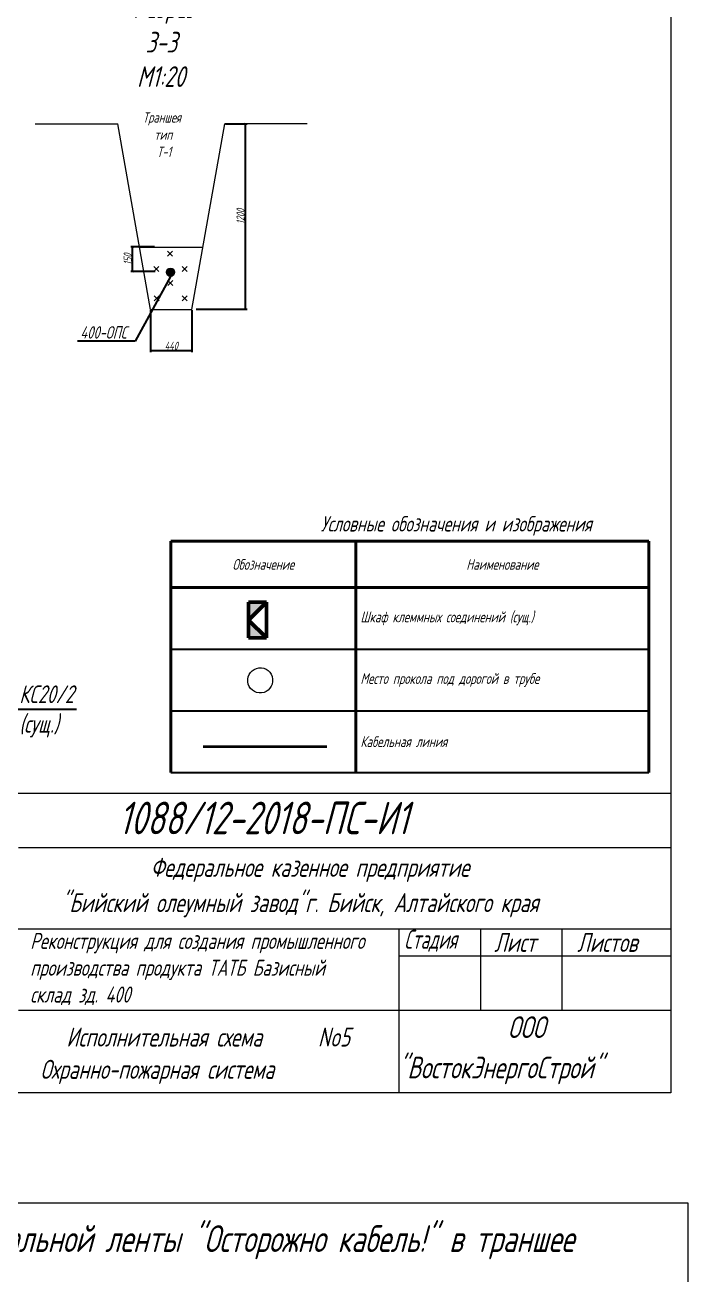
# Model space of a CAD drawing. Header units: millimetres. Extents: x 13096 to 18634, y -492 to 9335.
# Drawn here: x 17063 to 17557, y 2181 to 3114 of the extents above; entities that cross this region are included whole.
import ezdxf
from ezdxf import colors
from ezdxf.entities.mleader import LeaderData, LeaderLine
from ezdxf.enums import TextEntityAlignment as Align
from ezdxf.math import Vec2, Vec3

# ---------------------------------------------------------------- set-up
doc = ezdxf.new("R2010")
doc.units = ezdxf.units.MM
doc.layers.get('Defpoints').update_dxf_attribs({"color": 33})
for name, color, linetype, lineweight in [('ИИ_ОФОРМЛЕНИЕ_025', 7, 'Continuous', 25), ('Линия выноска', 137, 'Continuous', 20), ('Линия связи (Вновь)', 3, 'Continuous', 60), ('Размерная', 4, 'Continuous', 25), ('Рамка толстая', 7, 'Continuous', 60), ('Строительный', 251, 'Continuous', 13), ('ТаБлица', 253, 'Continuous', 25), ('текст', 7, 'Continuous', 25), ('Щиты пульты (Вновь)', 5, 'Continuous', 50), ('Элемент эл. схем', 7, 'Continuous', 35)]:
    doc.layers.add(name, color=color, linetype=linetype, lineweight=lineweight)
doc.styles.add('Simplex', font='simplex.shx', dxfattribs={"width": 0.7, "oblique": 15})
doc.styles.get("Standard").update_dxf_attribs({"font": 'arial.ttf'})
doc.dimstyles.new('Simplex', dxfattribs={"dimtxt": 2.5, "dimasz": 2.5, "dimexe": 1.25, "dimexo": 0.625, "dimtad": 1, "dimtxsty": 'Simplex', "dimcen": 2.5, "dimclrt": 2, "dimadec": 0, "dimazin": 0, "dimtfac": 1, "dimtmove": 0, "dimatfit": 3, "dimfxl": 1, "dimarcsym": 0})

# ---------------------------------------------------------------- blocks, each defined once
blk = doc.blocks.new('_None')
blk = doc.blocks.new('_ArchTick')
at = {"color": 0, "linetype": 'ByBlock', "const_width": 0.15}
blk.add_lwpolyline([(-0.5, -0.5), (0.5, 0.5)], dxfattribs=at)
blk = doc.blocks.new('*D137')
at = {"layer": 'Defpoints', "color": 0, "lineweight": 80, "transparency": 16777216}
for p in [(17211.46, 3040.39), (17226.86, 3040.39), (17189.58, 2901.92)]:
    blk.add_point(p, dxfattribs=at)
at = {"layer": 'Размерная', "color": 0, "lineweight": -2, "transparency": 16777216}
for p, q in [((17212.08, 3040.39), (17228.11, 3040.39)), ((17226.86, 2901.92), (17226.86, 3040.39)), ((17190.21, 2901.92), (17228.11, 2901.92))]:
    blk.add_line(p, q, dxfattribs=at)
at = {"layer": 'Размерная', "color": 0, "lineweight": -2, "transparency": 16777216, "xscale": 1.5, "yscale": 1.5, "zscale": 1.5}
for p, rotation in [((17226.86, 3040.39), 90), ((17226.86, 2901.92), 270)]:
    blk.add_blockref('_ArchTick', p, dxfattribs=dict(at, rotation=rotation))
at = {"layer": 'Размерная', "color": 2, "lineweight": 20, "transparency": 16777216, "insert": (17223.23, 2971.16), "char_height": 2, "attachment_point": 5, "rotation": 90, "style": 'Simplex'}
blk.add_mtext('{\\H3x;1200}', dxfattribs=at)
blk = doc.blocks.new('*D138')
at = {"layer": 'Defpoints', "color": 0, "lineweight": 80, "transparency": 16777216}
for p in [(17156.22, 2901.79), (17187.02, 2901.79), (17187.02, 2871.04)]:
    blk.add_point(p, dxfattribs=at)
at = {"layer": 'Размерная', "color": 0, "lineweight": -2, "transparency": 16777216}
for p, q in [((17156.22, 2901.16), (17156.22, 2869.79)), ((17187.02, 2901.16), (17187.02, 2869.79)), ((17156.22, 2871.04), (17187.02, 2871.04))]:
    blk.add_line(p, q, dxfattribs=at)
at = {"layer": 'Размерная', "color": 0, "lineweight": -2, "transparency": 16777216, "xscale": 1.5, "yscale": 1.5, "zscale": 1.5, "rotation": 180}
blk.add_blockref('_ArchTick', (17156.22, 2871.04), dxfattribs=at)
at = {"layer": 'Размерная', "color": 0, "lineweight": -2, "transparency": 16777216, "xscale": 1.5, "yscale": 1.5, "zscale": 1.5}
blk.add_blockref('_ArchTick', (17187.02, 2871.04), dxfattribs=at)
at = {"layer": 'Размерная', "color": 2, "lineweight": 20, "transparency": 16777216, "insert": (17171.62, 2874.67), "char_height": 2, "attachment_point": 5, "style": 'Simplex'}
blk.add_mtext('{\\H3x;440}', dxfattribs=at)
blk = doc.blocks.new('*T139')
at = {"layer": 'ТаБлица', "color": 0, "linetype": 'ByBlock', "lineweight": 40, "transparency": 16777216}
for p, q in [((0, 0), (356.5, 0)), ((0, 0), (0, -172.5)), ((138, 0), (138, -172.5)), ((356.5, 0), (356.5, -172.5)), ((0, -34.5), (356.5, -34.5))]:
    blk.add_line(p, q, dxfattribs=at)
at = {"layer": 'ТаБлица', "color": 5, "linetype": 'ByBlock', "lineweight": 25, "transparency": 16777216}
for p, q in [((0, -80.5), (356.5, -80.5)), ((0, -126.5), (356.5, -126.5)), ((0, -172.5), (356.5, -172.5))]:
    blk.add_line(p, q, dxfattribs=at)
at = {"layer": 'ТаБлица', "color": 2, "lineweight": 20, "transparency": 16777216, "char_height": 8.05, "style": 'Simplex'}
for s, insert, width, attachment_point in [('Обозначение', (69, -17.25), 138, 5), ('Наименование', (247.25, -17.25), 218.5, 5), ('Шкаф клеммных соединений (сущ.)', (141.45, -57.5), 211.6, 4), ('Место прокола под дорогой в трубе', (141.45, -103.5), 211.6, 4), ('Кабельная линия', (141.45, -149.5), 211.6, 4)]:
    blk.add_mtext(s, dxfattribs=dict(at, insert=insert, width=width, attachment_point=attachment_point))
blk = doc.blocks.new('A$C4BB167BF')
at = {"layer": 'Щиты пульты (Вновь)', "true_color": 0xc7c8ca}
h = blk.add_hatch(color=9, dxfattribs=at)
h.paths.add_polyline_path([(0, 3), (0, 0), (3, 3)])
h.paths.add_polyline_path([(6, 3), (3, 3), (6, 0)])
at = {"layer": 'Щиты пульты (Вновь)', "color": 252, "true_color": 0x939598}
for p, q in [((0, 3), (0, 0)), ((6, 3), (0, 3)), ((0, 0), (3, 3)), ((3, 3), (6, 0)), ((6, 0), (6, 3)), ((0, 0), (6, 0))]:
    blk.add_line(p, q, dxfattribs=at)
blk = doc.blocks.new('*D176')
at = {"layer": 'Defpoints', "color": 0, "lineweight": 80, "transparency": 16777216}
for p in [(17142.76, 2948.37), (17159.8, 2948.37), (17160.2, 2930.1)]:
    blk.add_point(p, dxfattribs=at)
at = {"layer": 'Размерная', "color": 0, "lineweight": -2, "transparency": 16777216}
for p, q in [((17159.18, 2948.37), (17141.51, 2948.37)), ((17142.76, 2930.1), (17142.76, 2948.37)), ((17159.58, 2930.1), (17141.51, 2930.1))]:
    blk.add_line(p, q, dxfattribs=at)
at = {"layer": 'Размерная', "color": 0, "lineweight": -2, "transparency": 16777216, "xscale": 1.5, "yscale": 1.5, "zscale": 1.5}
for p, rotation in [((17142.76, 2948.37), 90), ((17142.76, 2930.1), 270)]:
    blk.add_blockref('_ArchTick', p, dxfattribs=dict(at, rotation=rotation))
at = {"layer": 'Размерная', "color": 2, "lineweight": 20, "transparency": 16777216, "insert": (17139.13, 2939.24), "char_height": 2, "attachment_point": 5, "rotation": 90, "style": 'Simplex'}
blk.add_mtext('{\\H3x;150}', dxfattribs=at)

msp = doc.modelspace()

# ---------------------------------------------------------------- hatches: boundary and pattern name
at = {"layer": 'Элемент эл. схем', "lineweight": 20, "true_color": 0x000000}
msp.add_hatch(color=18, dxfattribs=at).paths.add_polyline_path([(17174.13718, 2929.52404, 1), (17167.97718, 2929.52404, 1)])

# ---------------------------------------------------------------- linework, layer by layer
at = {"color": 18, "lineweight": 20, "true_color": 0x000000}
for p, q in [((16794.56405, 2540.82811), (17543.81405, 2540.82811)), ((17057.81405, 2500.32811), (17543.81405, 2500.32811)), ((16794.56405, 2439.57811), (17543.81405, 2439.57811)), ((17341.31405, 2439.57811), (17341.31405, 2318.07811)), ((17402.06405, 2439.57811), (17402.06405, 2378.82811)), ((17462.81405, 2439.57811), (17462.81405, 2378.82811)), ((17341.31405, 2419.32811), (17543.81405, 2419.32811)), ((17057.81405, 2378.82811), (17543.81405, 2378.82811))]:
    msp.add_line(p, q, dxfattribs=at)
msp.add_ellipse((17237.91114, 2624.9649), major_axis=(1.01119, -9.36317), ratio=0.990291513, start_param=-7.853981634, end_param=-1.570796327, dxfattribs=at)
at = {"layer": 'Линия связи (Вновь)', "color": 18, "lineweight": 35, "true_color": 0x000000}
msp.add_line((17195.51045, 2575.60078), (17287.51045, 2575.60078), dxfattribs=at)
at = {"layer": 'Рамка толстая', "color": 18, "lineweight": 20, "true_color": 0x000000}
for p, q in [((17543.95995, 3650.27478), (17543.95995, 2317.14978)), ((17543.95995, 2317.14978), (16575.33495, 2317.14978)), ((16588.23014, 2235.04559), (17556.85514, 2235.04559)), ((17556.85514, 2235.04559), (17556.85514, 901.92059))]:
    msp.add_line(p, q, dxfattribs=at)
at = {"layer": 'Строительный', "color": 18, "lineweight": 20, "true_color": 0x000000}
for p, q in [((17168.86309, 2945.27256), (17172.6051, 2941.53055)), ((17172.6051, 2945.27256), (17168.86309, 2941.53055)), ((17158.65973, 2933.771), (17162.40174, 2930.02899)), ((17162.40174, 2933.771), (17158.65973, 2930.02899)), ((17179.69418, 2933.771), (17183.43619, 2930.02899)), ((17183.43619, 2933.771), (17179.69418, 2930.02899)), ((17168.97978, 2923.34542), (17172.72179, 2919.60341)), ((17172.72179, 2923.34542), (17168.97978, 2919.60341)), ((17158.77642, 2911.84386), (17162.51843, 2908.10185)), ((17162.51843, 2911.84386), (17158.77642, 2908.10185)), ((17179.81087, 2911.84386), (17183.55288, 2908.10185)), ((17183.55288, 2911.84386), (17179.81087, 2908.10185))]:
    msp.add_line(p, q, dxfattribs=at)
at = {"layer": 'Элемент эл. схем', "color": 18, "lineweight": 20, "true_color": 0x000000}
for p, q in [((17070.18175, 3040.38887), (17131.78175, 3040.38887)), ((17156.22067, 2901.78887), (17131.78175, 3040.38887)), ((17187.02067, 2901.78887), (17211.45959, 3040.38887)), ((17273.05959, 3040.38887), (17211.45959, 3040.38887)), ((17148.50885, 2948.19024), (17195.35654, 2948.2069)), ((17156.22067, 2901.78887), (17187.02067, 2901.78887))]:
    msp.add_line(p, q, dxfattribs=at)
msp.add_circle((17171.05718, 2929.52404), 3.08, dxfattribs=at)

# ---------------------------------------------------------------- block references
msp.add_blockref('*T139', (17171.20993, 2728.75738))
at = {"color": 18, "lineweight": 20, "true_color": 0x000000, "xscale": 4.41, "yscale": 4.41, "zscale": 4.41, "rotation": 90}
msp.add_blockref('A$C4BB167BF', (17242.50162, 2656.78458), dxfattribs=at)

# ---------------------------------------------------------------- texts
at = {"color": 18, "lineweight": 20, "true_color": 0x000000, "style": 'Simplex', "oblique": 15}
for s, height, width, p in [('1088/12-2018-ПС-И1', 24.3, 0.7, (17132.31847, 2510.16382)), ('Федеральное казенное предприятие', 14.175, 0.7, (17156.16458, 2478.39061)), ('"Бийский олеумный завод"г. Бийск, Алтайского края', 14.175, 0.7, (17089.69352, 2452.06561)), ('Стадия', 14.175, 0.6, (17345.26583, 2424.72811)), ('Лист', 14.175, 0.7, (17412.3578, 2422.36561)), ('Листов', 14.175, 0.7, (17474.20554, 2422.36561)), ('ООО', 16.2, 0.7, (17422.57366, 2358.09597)), ('Исполнительная схема ', 14.175, 0.7, (17093.40002, 2351.74699)), ('No5', 14.175, 0.7, (17280.98252, 2351.74699)), ('Охранно-пожарная система', 14.175, 0.7, (17073.97557, 2327.66647)), ('"ВостокЭнергоСтрой"', 16.2, 0.7, (17340.91992, 2328.01025))]:
    msp.add_text(s, height=height, dxfattribs=dict(at, width=width)).set_placement(p)
at = {"layer": 'ИИ_ОФОРМЛЕНИЕ_025', "color": 18, "lineweight": 20, "true_color": 0x000000, "insert": (17066.47454, 2436.5804), "char_height": 12, "attachment_point": 1}
msp.add_mtext_dynamic_manual_height_columns('{\\Fsimplex|c204;\\Q15;\\W0.7;\\C2;Реконструкция для создания промышленного производства продукта ТАТБ Базисный склад зд. 400}', width=276.2589272, gutter_width=12.5, heights=[0], dxfattribs=at)
at = {"layer": 'ТаБлица', "color": 18, "lineweight": 20, "true_color": 0x000000, "insert": (17384.09181, 2740.25738), "char_height": 11.5, "width": 425.2362496, "attachment_point": 5, "style": 'Simplex'}
msp.add_mtext('Условные обозначения и изображения', dxfattribs=at)
at = {"layer": 'текст', "color": 18, "lineweight": 20, "true_color": 0x000000, "style": 'Simplex', "oblique": 15, "width": 0.7}
msp.add_text('укладки сигнальной ленты "Осторожно кабель!" в траншее', height=20, dxfattribs=at).set_placement((17197.30099, 2198.41968), align=Align.CENTER)
at = {"layer": 'текст', "color": 18, "lineweight": 20, "true_color": 0x000000, "attachment_point": 1, "style": 'Simplex'}
for s, width, insert, char_height in [('\\pi6.9573;Разрез \\P\\pi16.121;3-3\\P\\pi9.7045;М1:20', 65.8694283, (17136.3427, 3134.54926), 15.4), ('\\pi-3.6664;Траншея\\P\\pi4.951;тип \\P\\pi6.8981;Т-1', 25.8694283, (17154.04449, 3048.90243), 7.7)]:
    msp.add_mtext_dynamic_manual_height_columns(s, width=width, gutter_width=12.5, heights=[0], dxfattribs=dict(at, insert=insert, char_height=char_height))

# ---------------------------------------------------------------- dimensions: what is measured, and where the dimension line sits
at = {"layer": 'Размерная', "color": 18, "lineweight": 20, "true_color": 0x000000}
for base, p1, p2, text, picture, middle in [((17226.85959, 3040.38887), (17189.58281, 2901.92338), (17211.45959, 3040.38887), '{\\H3x;1200}', '*D137', (17223.23459, 2971.15612)), ((17142.75872, 2948.36986), (17160.20372, 2930.10216), (17159.80081, 2948.36986), '{\\H3x;150}', '*D176', (17139.13372, 2939.23601))]:
    dim = msp.add_linear_dim(base=base, p1=p1, p2=p2, angle=90, text=text, dimstyle='Simplex', override={"dimtxt": 2, "dimasz": 1.5, "dimlfac": 20, "dimrnd": 1, "dimtxsty": 'Simplex', "dimblk1": 'ArchTick', "dimblk2": 'ArchTick', "dimsah": 1}, dxfattribs=at)
    dim.commit()
    dim.dimension.update_dxf_attribs({"geometry": picture, "text_midpoint": middle})
dim = msp.add_linear_dim(base=(17187.02067, 2871.04148), p1=(17156.22067, 2901.78887), p2=(17187.02067, 2901.78887), text='{\\H3x;440}', dimstyle='Simplex', override={"dimtxt": 2, "dimasz": 1.5, "dimlfac": 20, "dimrnd": 1, "dimtxsty": 'Simplex', "dimblk1": 'ArchTick', "dimblk2": 'ArchTick', "dimsah": 1}, dxfattribs=at)
dim.commit()
dim.dimension.update_dxf_attribs({"geometry": '*D138', "text_midpoint": (17171.62067, 2874.66648)})

# ---------------------------------------------------------------- leaders
at = {"layer": 'Линия выноска', "color": 18, "lineweight": 20, "true_color": 0x000000}
ml = msp.add_multileader_mtext('Standard', dxfattribs=at)
ml.set_content('400-ОПС', color=2, style='Simplex')
ml.set_leader_properties()
ml.set_arrow_properties(name='NONE')
ml.build(insert=Vec2(0, 0))
ml.multileader.update_dxf_attribs({"text_left_attachment_type": 6, "text_right_attachment_type": 6, "dogleg_length": 0, "arrow_head_size": 12.32})
ctx = ml.context
ctx.base_point, ctx.char_height, ctx.arrow_head_size, ctx.landing_gap_size, ctx.plane_origin = Vec3(17085.6713, 2878.1426), 9.24, 12.32, 6.16, Vec3(16906.65843, 2822.50153)
ctx.left_attachment, ctx.right_attachment, ctx.text_align_type = 6, 6, 2
notes = []
notes.append((ctx, [(1, (1, 1, 0), (17144.63637, 2878.1426), (-1, 0), 0, [(0, [(17171.05718, 2926.44404)], 0, [])])]))
ctx.mtext.insert, ctx.mtext.alignment, ctx.mtext.flow_direction = Vec3(17138.47637, 2889.2306), 3, 5
ml = msp.add_multileader_mtext('Standard', dxfattribs=at)
ml.set_content('КС20/2\\P(сущ.)', color=2, style='Simplex')
ml.set_leader_properties()
ml.set_arrow_properties(name='NONE')
ml.build(insert=Vec2(0, 0))
ml.multileader.update_dxf_attribs({"text_left_attachment_type": 6, "text_right_attachment_type": 6, "dogleg_length": 0, "arrow_head_size": 17.64})
ctx = ml.context
ctx.base_point, ctx.char_height, ctx.arrow_head_size, ctx.landing_gap_size, ctx.plane_origin = Vec3(17049.49442, 2603.6099), 13.23, 17.64, 8.82, Vec3(17183.78489, 2470.11973)
ctx.left_attachment, ctx.right_attachment = 6, 6
notes.append((ctx, [(0, (1, 1, 0), (17049.49442, 2603.6099), (1, 0), 0, [(0, [(16976.15483, 2634.78899)], 0, [])])]))
ctx.mtext.insert, ctx.mtext.flow_direction = Vec3(17058.31442, 2621.2499), 5
for ctx, leaders in notes:
    for number, flags, end, landing, length, lines in leaders:
        leader = LeaderData()
        leader.index, (leader.has_last_leader_line, leader.has_dogleg_vector, leader.attachment_direction) = number, flags
        leader.last_leader_point, leader.dogleg_vector, leader.dogleg_length = Vec3(end), Vec3(landing), length
        for number, points, colour, breaks in lines:
            line = LeaderLine()
            line.index, line.vertices, line.color, line.breaks = number, Vec3.list(points), colors.encode_raw_color(colour), breaks
            leader.lines.append(line)
        ctx.leaders.append(leader)

doc.saveas('drawing.dxf')
